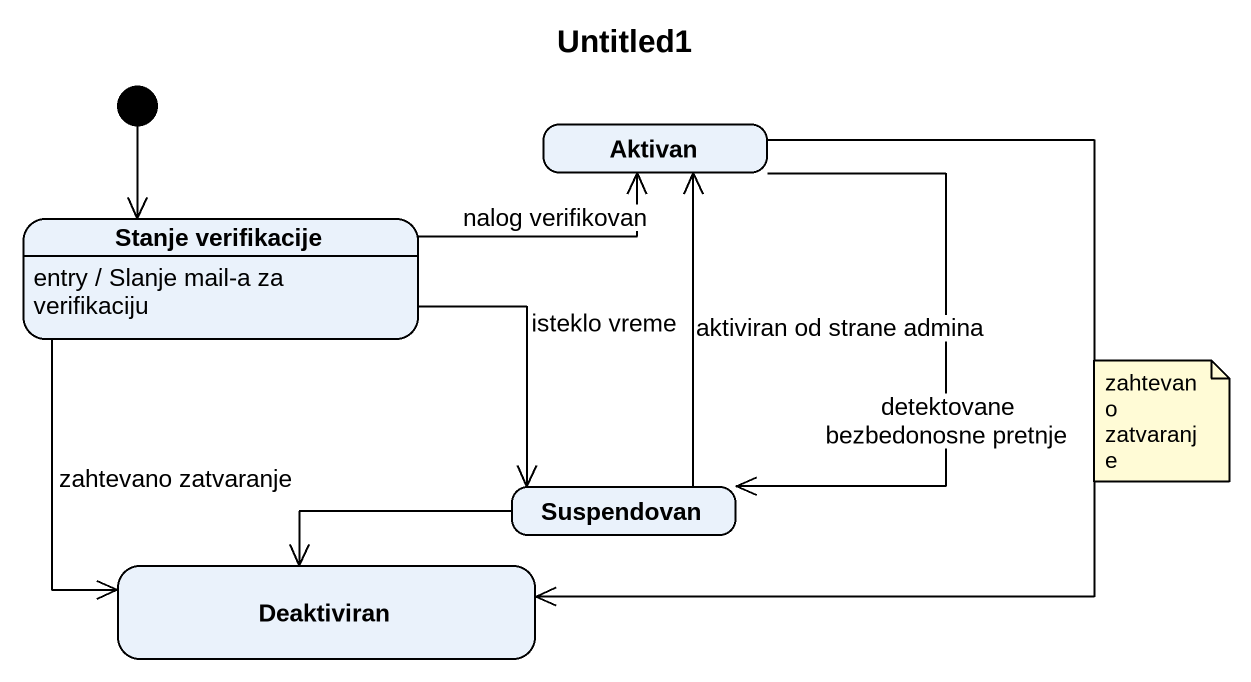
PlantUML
@startuml
title Untitled1
hide empty description
state Aktivan
state "Stanje verifikacije" as Stanje_verifikacije
Stanje_verifikacije : entry / Slanje mail-a za verifikaciju
state Suspendovan
state Deaktiviran
[*] --> Stanje_verifikacije
Aktivan --> Suspendovan : detektovane bezbedonosne pretnje
Aktivan --> Deaktiviran
Stanje_verifikacije -right-> Aktivan : nalog verifikovan
Stanje_verifikacije -right-> Suspendovan : isteklo vreme
Stanje_verifikacije --> Deaktiviran : zahtevano zatvaranje
Suspendovan -up-> Aktivan : aktiviran od strane admina
Suspendovan -left-> Deaktiviran
note as N1
  zahtevano zatvaranje
end note
@enduml
